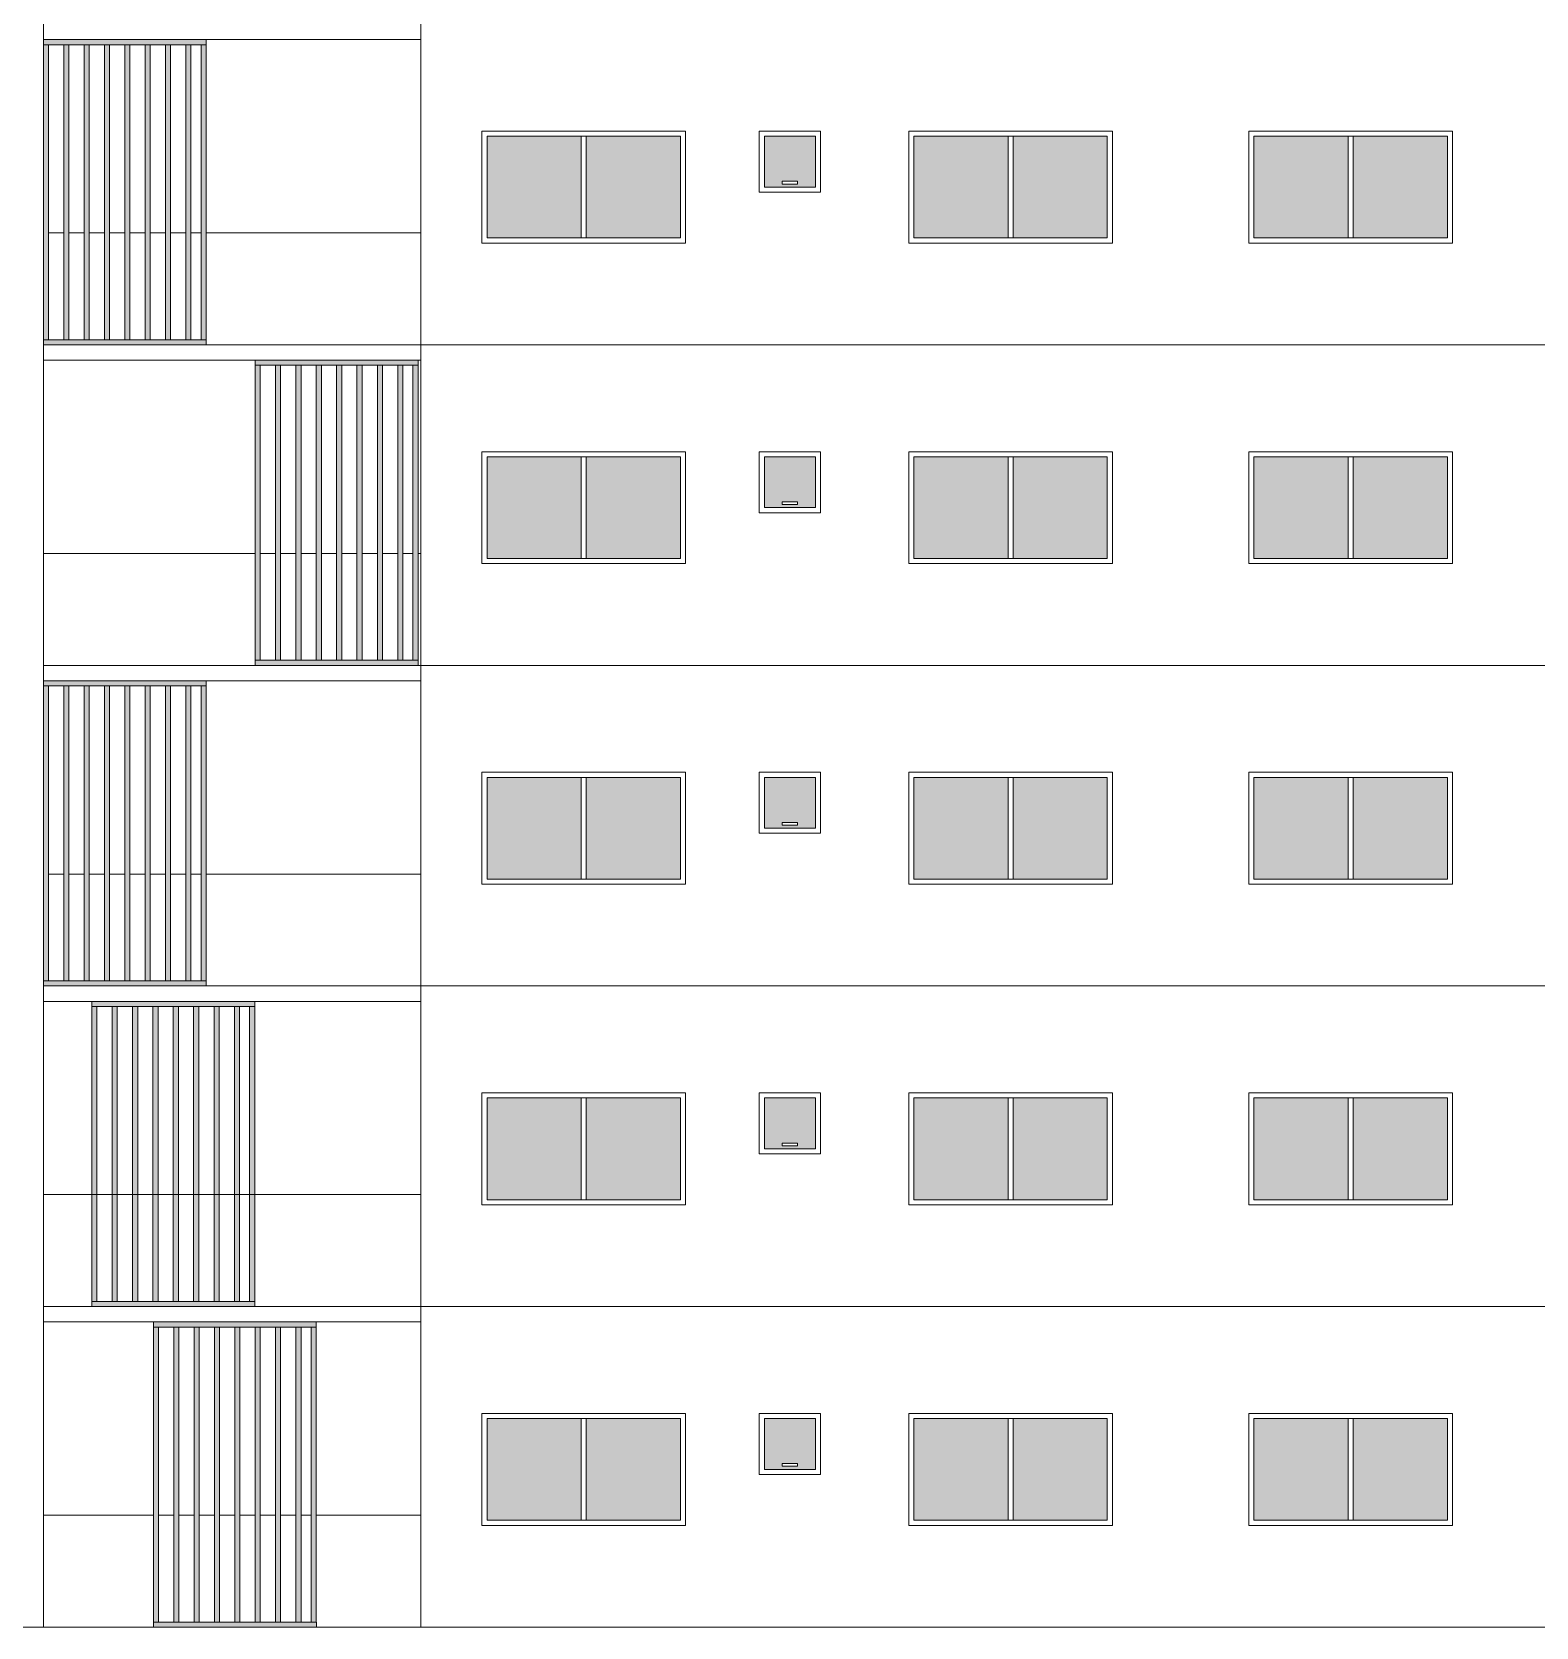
# Model space of a CAD drawing. Header units: millimetres. Extents: x 2878 to 6301, y 540 to 1980.
# Drawn here: x 2908.27 to 2923.05, y 912.47 to 928.14 of the extents above; entities that cross this region are included whole.
import ezdxf

# ---------------------------------------------------------------- set-up
doc = ezdxf.new("R2010")
doc.units = ezdxf.units.MM
doc.header["$LTSCALE"] = 4
doc.layers.add('ALVENARIA', color=4, linetype='Continuous', lineweight=20)
doc.layers.add('COTAS', color=35, linetype='Continuous', lineweight=5)

# ---------------------------------------------------------------- blocks, each defined once
blk = doc.blocks.new('brise')
h = blk.add_hatch(color=256)
h.dxf.hatch_style = 1
h.paths.add_polyline_path([(0.05, 2.949), (0, 2.949), (0, 0.05), (0.05, 0.05)])
h.paths.add_polyline_path([(0.25, 2.949), (0.2, 2.949), (0.2, 0.05), (0.25, 0.05)])
h.paths.add_polyline_path([(0.45, 2.949), (0.4, 2.949), (0.4, 0.05), (0.45, 0.05)])
h.paths.add_polyline_path([(0.65, 2.949), (0.6, 2.949), (0.6, 0.05), (0.65, 0.05)])
h.paths.add_polyline_path([(0.85, 2.949), (0.8, 2.949), (0.8, 0.05), (0.85, 0.05)])
h.paths.add_polyline_path([(1.05, 2.949), (1, 2.949), (1, 0.05), (1.05, 0.05)])
h.paths.add_polyline_path([(1.25, 2.949), (1.2, 2.949), (1.2, 0.05), (1.25, 0.05)])
h.paths.add_polyline_path([(1.45, 2.949), (1.4, 2.949), (1.4, 0.05), (1.45, 0.05)])
h.paths.add_polyline_path([(1.6, 2.949), (1.55, 2.949), (1.55, 0.05), (1.6, 0.05)])
h.paths.add_polyline_path([(1.6, 2.999), (0, 2.999), (0, 2.949), (1.6, 2.949)])
h = blk.add_hatch(color=256)
h.dxf.hatch_style = 1
h.paths.add_polyline_path([(1.601, 0.05), (0.001, 0.05), (0.001, 0), (1.601, 0)])
at = {"layer": 'COTAS', "ltscale": 0.01}
for points in [[(0, 2.999), (0, 2.949), (1.6, 2.949), (1.6, 2.999)], [(0, 0.05), (0.05, 0.05), (0.05, 2.949), (0, 2.949)], [(0.2, 0.05), (0.25, 0.05), (0.25, 2.949), (0.2, 2.949)], [(0.4, 0.05), (0.45, 0.05), (0.45, 2.949), (0.4, 2.949)], [(0.6, 0.05), (0.65, 0.05), (0.65, 2.949), (0.6, 2.949)], [(0.8, 0.05), (0.85, 0.05), (0.85, 2.949), (0.8, 2.949)], [(1, 0.05), (1.05, 0.05), (1.05, 2.949), (1, 2.949)], [(1.2, 0.05), (1.25, 0.05), (1.25, 2.949), (1.2, 2.949)], [(1.4, 0.05), (1.45, 0.05), (1.45, 2.949), (1.4, 2.949)], [(1.55, 0.05), (1.6, 0.05), (1.6, 2.949), (1.55, 2.949)], [(1.601, 0.05), (1.601, 0), (0.001, 0), (0.001, 0.05)]]:
    blk.add_lwpolyline(points, close=True, dxfattribs=at)

msp = doc.modelspace()

# ---------------------------------------------------------------- hatches: boundary and pattern name
at = {"layer": 'COTAS'}
h = msp.add_hatch(dxfattribs=at)
h.set_pattern_fill('ANSI36', color=256, scale=0.085)
h.set_pattern_definition([(45, (-397.31021, -336.93678), (0.143122832, 0.524783717), [0.6746875, -0.1349375, 0, -0.1349375])])
h.paths.add_polyline_path([(2891.163, 927.118), (2890.238, 927.118), (2890.238, 926.118), (2891.163, 926.118)])
h.paths.add_polyline_path([(2892.138, 927.118), (2891.213, 927.118), (2891.213, 926.118), (2892.138, 926.118)])
h.paths.add_polyline_path([(2893.464, 927.118), (2892.963, 927.118), (2892.963, 926.618), (2893.464, 926.618)])
h.paths.add_polyline_path([(2893.288, 926.675), (2893.288, 926.648), (2893.139, 926.648), (2893.139, 926.675)], flags=16)
h.paths.add_polyline_path([(2895.359, 927.118), (2894.434, 927.118), (2894.434, 926.118), (2895.359, 926.118)])
h.paths.add_polyline_path([(2896.334, 927.118), (2895.409, 927.118), (2895.409, 926.118), (2896.334, 926.118)])
h.paths.add_polyline_path([(2898.699, 927.118), (2897.774, 927.118), (2897.774, 926.118), (2898.699, 926.118)])
h.paths.add_polyline_path([(2899.674, 927.118), (2898.749, 927.118), (2898.749, 926.118), (2899.674, 926.118)])
h.paths.add_polyline_path([(2901.145, 927.118), (2900.644, 927.118), (2900.644, 926.618), (2901.145, 926.618)])
h.paths.add_polyline_path([(2900.969, 926.675), (2900.969, 926.648), (2900.82, 926.648), (2900.82, 926.675)], flags=16)
h.paths.add_polyline_path([(2902.894, 927.118), (2901.969, 927.118), (2901.969, 926.118), (2902.894, 926.118)])
h.paths.add_polyline_path([(2903.869, 927.118), (2902.944, 927.118), (2902.944, 926.118), (2903.869, 926.118)])
h.paths.add_polyline_path([(2913.664, 927.118), (2912.739, 927.118), (2912.739, 926.118), (2913.664, 926.118)])
h.paths.add_polyline_path([(2914.639, 927.118), (2913.714, 927.118), (2913.714, 926.118), (2914.639, 926.118)])
h.paths.add_polyline_path([(2915.965, 927.118), (2915.464, 927.118), (2915.464, 926.618), (2915.965, 926.618)])
h.paths.add_polyline_path([(2915.789, 926.675), (2915.789, 926.648), (2915.64, 926.648), (2915.64, 926.675)], flags=16)
h.paths.add_polyline_path([(2917.859, 927.118), (2916.934, 927.118), (2916.934, 926.118), (2917.859, 926.118)])
h.paths.add_polyline_path([(2918.834, 927.118), (2917.909, 927.118), (2917.909, 926.118), (2918.834, 926.118)])
h.paths.add_polyline_path([(2921.2, 927.118), (2920.275, 927.118), (2920.275, 926.118), (2921.2, 926.118)])
h.paths.add_polyline_path([(2922.175, 927.118), (2921.25, 927.118), (2921.25, 926.118), (2922.175, 926.118)])
h.paths.add_polyline_path([(2923.645, 927.118), (2923.145, 927.118), (2923.145, 926.618), (2923.645, 926.618)])
h.paths.add_polyline_path([(2923.47, 926.675), (2923.47, 926.648), (2923.32, 926.648), (2923.32, 926.675)], flags=16)
h.paths.add_polyline_path([(2925.395, 927.118), (2924.47, 927.118), (2924.47, 926.118), (2925.395, 926.118)])
h.paths.add_polyline_path([(2926.37, 927.118), (2925.445, 927.118), (2925.445, 926.118), (2926.37, 926.118)])
h = msp.add_hatch(dxfattribs=at)
h.set_pattern_fill('ANSI36', color=256, scale=0.085)
h.set_pattern_definition([(45, (-397.31023, -340.08678), (0.143122832, 0.524783717), [0.6746875, -0.1349375, 0, -0.1349375])])
h.paths.add_polyline_path([(2891.163, 923.968), (2890.238, 923.968), (2890.238, 922.968), (2891.163, 922.968)])
h.paths.add_polyline_path([(2892.138, 923.968), (2891.213, 923.968), (2891.213, 922.968), (2892.138, 922.968)])
h.paths.add_polyline_path([(2893.464, 923.968), (2892.963, 923.968), (2892.963, 923.468), (2893.464, 923.468)])
h.paths.add_polyline_path([(2893.288, 923.525), (2893.288, 923.498), (2893.139, 923.498), (2893.139, 923.525)], flags=16)
h.paths.add_polyline_path([(2895.359, 923.968), (2894.434, 923.968), (2894.434, 922.968), (2895.359, 922.968)])
h.paths.add_polyline_path([(2896.334, 923.968), (2895.409, 923.968), (2895.409, 922.968), (2896.334, 922.968)])
h.paths.add_polyline_path([(2898.699, 923.968), (2897.774, 923.968), (2897.774, 922.968), (2898.699, 922.968)])
h.paths.add_polyline_path([(2899.674, 923.968), (2898.749, 923.968), (2898.749, 922.968), (2899.674, 922.968)])
h.paths.add_polyline_path([(2901.145, 923.968), (2900.644, 923.968), (2900.644, 923.468), (2901.145, 923.468)])
h.paths.add_polyline_path([(2900.969, 923.525), (2900.969, 923.498), (2900.82, 923.498), (2900.82, 923.525)], flags=16)
h.paths.add_polyline_path([(2902.894, 923.968), (2901.969, 923.968), (2901.969, 922.968), (2902.894, 922.968)])
h.paths.add_polyline_path([(2903.869, 923.968), (2902.944, 923.968), (2902.944, 922.968), (2903.869, 922.968)])
h.paths.add_polyline_path([(2913.664, 923.968), (2912.739, 923.968), (2912.739, 922.968), (2913.664, 922.968)])
h.paths.add_polyline_path([(2914.639, 923.968), (2913.714, 923.968), (2913.714, 922.968), (2914.639, 922.968)])
h.paths.add_polyline_path([(2915.965, 923.968), (2915.464, 923.968), (2915.464, 923.468), (2915.965, 923.468)])
h.paths.add_polyline_path([(2915.789, 923.525), (2915.789, 923.498), (2915.64, 923.498), (2915.64, 923.525)], flags=16)
h.paths.add_polyline_path([(2917.859, 923.968), (2916.934, 923.968), (2916.934, 922.968), (2917.859, 922.968)])
h.paths.add_polyline_path([(2918.834, 923.968), (2917.909, 923.968), (2917.909, 922.968), (2918.834, 922.968)])
h.paths.add_polyline_path([(2921.2, 923.968), (2920.275, 923.968), (2920.275, 922.968), (2921.2, 922.968)])
h.paths.add_polyline_path([(2922.175, 923.968), (2921.25, 923.968), (2921.25, 922.968), (2922.175, 922.968)])
h.paths.add_polyline_path([(2923.645, 923.968), (2923.145, 923.968), (2923.145, 923.468), (2923.645, 923.468)])
h.paths.add_polyline_path([(2923.47, 923.525), (2923.47, 923.498), (2923.32, 923.498), (2923.32, 923.525)], flags=16)
h.paths.add_polyline_path([(2925.395, 923.968), (2924.47, 923.968), (2924.47, 922.968), (2925.395, 922.968)])
h.paths.add_polyline_path([(2926.37, 923.968), (2925.445, 923.968), (2925.445, 922.968), (2926.37, 922.968)])
h = msp.add_hatch(dxfattribs=at)
h.set_pattern_fill('ANSI36', color=256, scale=0.085)
h.set_pattern_definition([(45, (-397.31021, -343.23678), (0.143122832, 0.524783717), [0.6746875, -0.1349375, 0, -0.1349375])])
h.paths.add_polyline_path([(2891.163, 920.818), (2890.238, 920.818), (2890.238, 919.818), (2891.163, 919.818)])
h.paths.add_polyline_path([(2892.138, 920.818), (2891.213, 920.818), (2891.213, 919.818), (2892.138, 919.818)])
h.paths.add_polyline_path([(2893.464, 920.818), (2892.963, 920.818), (2892.963, 920.318), (2893.464, 920.318)])
h.paths.add_polyline_path([(2893.288, 920.375), (2893.288, 920.348), (2893.139, 920.348), (2893.139, 920.375)], flags=16)
h.paths.add_polyline_path([(2895.359, 920.818), (2894.434, 920.818), (2894.434, 919.818), (2895.359, 919.818)])
h.paths.add_polyline_path([(2896.334, 920.818), (2895.409, 920.818), (2895.409, 919.818), (2896.334, 919.818)])
h.paths.add_polyline_path([(2898.699, 920.818), (2897.774, 920.818), (2897.774, 919.818), (2898.699, 919.818)])
h.paths.add_polyline_path([(2899.674, 920.818), (2898.749, 920.818), (2898.749, 919.818), (2899.674, 919.818)])
h.paths.add_polyline_path([(2901.145, 920.818), (2900.644, 920.818), (2900.644, 920.318), (2901.145, 920.318)])
h.paths.add_polyline_path([(2900.969, 920.375), (2900.969, 920.348), (2900.82, 920.348), (2900.82, 920.375)], flags=16)
h.paths.add_polyline_path([(2902.894, 920.818), (2901.969, 920.818), (2901.969, 919.818), (2902.894, 919.818)])
h.paths.add_polyline_path([(2903.869, 920.818), (2902.944, 920.818), (2902.944, 919.818), (2903.869, 919.818)])
h.paths.add_polyline_path([(2913.664, 920.818), (2912.739, 920.818), (2912.739, 919.818), (2913.664, 919.818)])
h.paths.add_polyline_path([(2914.639, 920.818), (2913.714, 920.818), (2913.714, 919.818), (2914.639, 919.818)])
h.paths.add_polyline_path([(2915.965, 920.818), (2915.464, 920.818), (2915.464, 920.318), (2915.965, 920.318)])
h.paths.add_polyline_path([(2915.789, 920.375), (2915.789, 920.348), (2915.64, 920.348), (2915.64, 920.375)], flags=16)
h.paths.add_polyline_path([(2917.859, 920.818), (2916.934, 920.818), (2916.934, 919.818), (2917.859, 919.818)])
h.paths.add_polyline_path([(2918.834, 920.818), (2917.909, 920.818), (2917.909, 919.818), (2918.834, 919.818)])
h.paths.add_polyline_path([(2921.2, 920.818), (2920.275, 920.818), (2920.275, 919.818), (2921.2, 919.818)])
h.paths.add_polyline_path([(2922.175, 920.818), (2921.25, 920.818), (2921.25, 919.818), (2922.175, 919.818)])
h.paths.add_polyline_path([(2923.645, 920.818), (2923.145, 920.818), (2923.145, 920.318), (2923.645, 920.318)])
h.paths.add_polyline_path([(2923.47, 920.375), (2923.47, 920.348), (2923.32, 920.348), (2923.32, 920.375)], flags=16)
h.paths.add_polyline_path([(2925.395, 920.818), (2924.47, 920.818), (2924.47, 919.818), (2925.395, 919.818)])
h.paths.add_polyline_path([(2926.37, 920.818), (2925.445, 920.818), (2925.445, 919.818), (2926.37, 919.818)])
h = msp.add_hatch(dxfattribs=at)
h.set_pattern_fill('ANSI36', color=256, scale=0.085)
h.set_pattern_definition([(45, (-397.31021, -346.38678), (0.143122832, 0.524783717), [0.6746875, -0.1349375, 0, -0.1349375])])
h.paths.add_polyline_path([(2891.163, 917.668), (2890.238, 917.668), (2890.238, 916.668), (2891.163, 916.668)])
h.paths.add_polyline_path([(2892.138, 917.668), (2891.213, 917.668), (2891.213, 916.668), (2892.138, 916.668)])
h.paths.add_polyline_path([(2893.464, 917.668), (2892.963, 917.668), (2892.963, 917.168), (2893.464, 917.168)])
h.paths.add_polyline_path([(2893.288, 917.225), (2893.288, 917.198), (2893.139, 917.198), (2893.139, 917.225)], flags=16)
h.paths.add_polyline_path([(2895.359, 917.668), (2894.434, 917.668), (2894.434, 916.668), (2895.359, 916.668)])
h.paths.add_polyline_path([(2896.334, 917.668), (2895.409, 917.668), (2895.409, 916.668), (2896.334, 916.668)])
h.paths.add_polyline_path([(2898.699, 917.668), (2897.774, 917.668), (2897.774, 916.668), (2898.699, 916.668)])
h.paths.add_polyline_path([(2899.674, 917.668), (2898.749, 917.668), (2898.749, 916.668), (2899.674, 916.668)])
h.paths.add_polyline_path([(2901.145, 917.668), (2900.644, 917.668), (2900.644, 917.168), (2901.145, 917.168)])
h.paths.add_polyline_path([(2900.969, 917.225), (2900.969, 917.198), (2900.82, 917.198), (2900.82, 917.225)], flags=16)
h.paths.add_polyline_path([(2902.894, 917.668), (2901.969, 917.668), (2901.969, 916.668), (2902.894, 916.668)])
h.paths.add_polyline_path([(2903.869, 917.668), (2902.944, 917.668), (2902.944, 916.668), (2903.869, 916.668)])
h.paths.add_polyline_path([(2913.664, 917.668), (2912.739, 917.668), (2912.739, 916.668), (2913.664, 916.668)])
h.paths.add_polyline_path([(2914.639, 917.668), (2913.714, 917.668), (2913.714, 916.668), (2914.639, 916.668)])
h.paths.add_polyline_path([(2915.965, 917.668), (2915.464, 917.668), (2915.464, 917.168), (2915.965, 917.168)])
h.paths.add_polyline_path([(2915.789, 917.225), (2915.789, 917.198), (2915.64, 917.198), (2915.64, 917.225)], flags=16)
h.paths.add_polyline_path([(2917.859, 917.668), (2916.934, 917.668), (2916.934, 916.668), (2917.859, 916.668)])
h.paths.add_polyline_path([(2918.834, 917.668), (2917.909, 917.668), (2917.909, 916.668), (2918.834, 916.668)])
h.paths.add_polyline_path([(2921.2, 917.668), (2920.275, 917.668), (2920.275, 916.668), (2921.2, 916.668)])
h.paths.add_polyline_path([(2922.175, 917.668), (2921.25, 917.668), (2921.25, 916.668), (2922.175, 916.668)])
h.paths.add_polyline_path([(2923.645, 917.668), (2923.145, 917.668), (2923.145, 917.168), (2923.645, 917.168)])
h.paths.add_polyline_path([(2923.47, 917.225), (2923.47, 917.198), (2923.32, 917.198), (2923.32, 917.225)], flags=16)
h.paths.add_polyline_path([(2925.395, 917.668), (2924.47, 917.668), (2924.47, 916.668), (2925.395, 916.668)])
h.paths.add_polyline_path([(2926.37, 917.668), (2925.445, 917.668), (2925.445, 916.668), (2926.37, 916.668)])
h = msp.add_hatch(dxfattribs=at)
h.set_pattern_fill('ANSI36', color=256, scale=0.085)
h.set_pattern_definition([(45, (-397.31021, -349.53678), (0.143122832, 0.524783717), [0.6746875, -0.1349375, 0, -0.1349375])])
h.paths.add_polyline_path([(2891.163, 914.518), (2890.238, 914.518), (2890.238, 913.518), (2891.163, 913.518)])
h.paths.add_polyline_path([(2892.138, 914.518), (2891.213, 914.518), (2891.213, 913.518), (2892.138, 913.518)])
h.paths.add_polyline_path([(2893.464, 914.518), (2892.963, 914.518), (2892.963, 914.018), (2893.464, 914.018)])
h.paths.add_polyline_path([(2893.288, 914.075), (2893.288, 914.048), (2893.139, 914.048), (2893.139, 914.075)], flags=16)
h.paths.add_polyline_path([(2895.359, 914.518), (2894.434, 914.518), (2894.434, 913.518), (2895.359, 913.518)])
h.paths.add_polyline_path([(2896.334, 914.518), (2895.409, 914.518), (2895.409, 913.518), (2896.334, 913.518)])
h.paths.add_polyline_path([(2898.699, 914.518), (2897.774, 914.518), (2897.774, 913.518), (2898.699, 913.518)])
h.paths.add_polyline_path([(2899.674, 914.518), (2898.749, 914.518), (2898.749, 913.518), (2899.674, 913.518)])
h.paths.add_polyline_path([(2901.145, 914.518), (2900.644, 914.518), (2900.644, 914.018), (2901.145, 914.018)])
h.paths.add_polyline_path([(2900.969, 914.075), (2900.969, 914.048), (2900.82, 914.048), (2900.82, 914.075)], flags=16)
h.paths.add_polyline_path([(2902.894, 914.518), (2901.969, 914.518), (2901.969, 913.518), (2902.894, 913.518)])
h.paths.add_polyline_path([(2903.869, 914.518), (2902.944, 914.518), (2902.944, 913.518), (2903.869, 913.518)])
h.paths.add_polyline_path([(2913.664, 914.518), (2912.739, 914.518), (2912.739, 913.518), (2913.664, 913.518)])
h.paths.add_polyline_path([(2914.639, 914.518), (2913.714, 914.518), (2913.714, 913.518), (2914.639, 913.518)])
h.paths.add_polyline_path([(2915.965, 914.518), (2915.464, 914.518), (2915.464, 914.018), (2915.965, 914.018)])
h.paths.add_polyline_path([(2915.789, 914.075), (2915.789, 914.048), (2915.64, 914.048), (2915.64, 914.075)], flags=16)
h.paths.add_polyline_path([(2917.859, 914.518), (2916.934, 914.518), (2916.934, 913.518), (2917.859, 913.518)])
h.paths.add_polyline_path([(2918.834, 914.518), (2917.909, 914.518), (2917.909, 913.518), (2918.834, 913.518)])
h.paths.add_polyline_path([(2921.2, 914.518), (2920.275, 914.518), (2920.275, 913.518), (2921.2, 913.518)])
h.paths.add_polyline_path([(2922.175, 914.518), (2921.25, 914.518), (2921.25, 913.518), (2922.175, 913.518)])
h.paths.add_polyline_path([(2923.645, 914.518), (2923.145, 914.518), (2923.145, 914.018), (2923.645, 914.018)])
h.paths.add_polyline_path([(2923.47, 914.075), (2923.47, 914.048), (2923.32, 914.048), (2923.32, 914.075)], flags=16)
h.paths.add_polyline_path([(2925.395, 914.518), (2924.47, 914.518), (2924.47, 913.518), (2925.395, 913.518)])
h.paths.add_polyline_path([(2926.37, 914.518), (2925.445, 914.518), (2925.445, 913.518), (2926.37, 913.518)])

# ---------------------------------------------------------------- linework, layer by layer
at = {"layer": 'ALVENARIA', "color": 5}
for p, q in [((2908.379, 928.218), (2908.379, 925.068)), ((2912.089, 928.218), (2912.089, 925.068)), ((2912.089, 928.067), (2908.379, 928.067)), ((2912.689, 927.168), (2912.689, 926.068)), ((2912.689, 927.168), (2914.689, 927.168)), ((2914.689, 927.168), (2914.689, 926.068)), ((2915.414, 927.168), (2915.414, 926.568)), ((2915.414, 927.168), (2916.015, 927.168)), ((2916.015, 927.168), (2916.015, 926.568)), ((2916.884, 927.168), (2916.884, 926.068)), ((2916.884, 927.168), (2918.884, 927.168)), ((2918.884, 927.168), (2918.884, 926.068)), ((2920.225, 927.168), (2920.225, 926.068)), ((2920.225, 927.168), (2922.225, 927.168)), ((2922.225, 927.168), (2922.225, 926.068)), ((2915.414, 926.568), (2916.015, 926.568)), ((2908.429, 926.168), (2908.579, 926.168)), ((2908.629, 926.168), (2908.779, 926.168)), ((2908.829, 926.168), (2908.979, 926.168)), ((2909.029, 926.168), (2909.179, 926.168)), ((2909.229, 926.168), (2909.379, 926.168)), ((2909.429, 926.168), (2909.579, 926.168)), ((2909.629, 926.168), (2909.779, 926.168)), ((2909.829, 926.168), (2909.929, 926.168)), ((2909.979, 926.168), (2912.089, 926.168)), ((2912.689, 926.068), (2914.689, 926.068)), ((2916.884, 926.068), (2918.884, 926.068)), ((2920.225, 926.068), (2922.225, 926.068)), ((2908.379, 925.068), (2908.379, 921.918)), ((2908.379, 925.068), (2930.98, 925.068)), ((2912.089, 925.068), (2912.089, 921.918)), ((2912.089, 924.917), (2908.379, 924.917)), ((2912.689, 924.018), (2912.689, 922.918)), ((2912.689, 924.018), (2914.689, 924.018)), ((2914.689, 924.018), (2914.689, 922.918)), ((2915.414, 924.018), (2915.414, 923.418)), ((2915.414, 924.018), (2916.015, 924.018)), ((2916.015, 924.018), (2916.015, 923.418)), ((2916.884, 924.018), (2916.884, 922.918)), ((2916.884, 924.018), (2918.884, 924.018)), ((2918.884, 924.018), (2918.884, 922.918)), ((2920.225, 924.018), (2920.225, 922.918)), ((2920.225, 924.018), (2922.225, 924.018)), ((2922.225, 924.018), (2922.225, 922.918)), ((2915.414, 923.418), (2916.015, 923.418)), ((2908.379, 923.018), (2910.461, 923.018)), ((2910.511, 923.018), (2910.661, 923.018)), ((2910.711, 923.018), (2910.861, 923.018)), ((2910.911, 923.018), (2911.061, 923.018)), ((2911.111, 923.018), (2911.261, 923.018)), ((2911.311, 923.018), (2911.461, 923.018)), ((2911.511, 923.018), (2911.661, 923.018)), ((2911.711, 923.018), (2911.861, 923.018)), ((2911.911, 923.018), (2912.011, 923.018)), ((2912.061, 923.018), (2912.089, 923.018)), ((2912.689, 922.918), (2914.689, 922.918)), ((2916.884, 922.918), (2918.884, 922.918)), ((2920.225, 922.918), (2922.225, 922.918)), ((2908.379, 921.918), (2908.379, 918.768)), ((2908.379, 921.918), (2930.98, 921.918)), ((2912.089, 921.918), (2912.089, 918.768)), ((2912.089, 921.767), (2908.379, 921.767)), ((2912.689, 920.868), (2912.689, 919.768)), ((2912.689, 920.868), (2914.689, 920.868)), ((2914.689, 920.868), (2914.689, 919.768)), ((2915.414, 920.868), (2915.414, 920.268)), ((2915.414, 920.868), (2916.015, 920.868)), ((2916.015, 920.868), (2916.015, 920.268)), ((2916.884, 920.868), (2916.884, 919.768)), ((2916.884, 920.868), (2918.884, 920.868)), ((2918.884, 920.868), (2918.884, 919.768)), ((2920.225, 920.868), (2920.225, 919.768)), ((2920.225, 920.868), (2922.225, 920.868)), ((2922.225, 920.868), (2922.225, 919.768)), ((2915.414, 920.268), (2916.015, 920.268)), ((2908.429, 919.868), (2908.579, 919.868)), ((2908.629, 919.868), (2908.779, 919.868)), ((2908.829, 919.868), (2908.979, 919.868)), ((2909.029, 919.868), (2909.179, 919.868)), ((2909.229, 919.868), (2909.379, 919.868)), ((2909.429, 919.868), (2909.579, 919.868)), ((2909.629, 919.868), (2909.779, 919.868)), ((2909.829, 919.868), (2909.929, 919.868)), ((2909.979, 919.868), (2912.089, 919.868)), ((2912.689, 919.768), (2914.689, 919.768)), ((2916.884, 919.768), (2918.884, 919.768)), ((2920.225, 919.768), (2922.225, 919.768)), ((2908.379, 918.768), (2908.379, 915.618)), ((2908.379, 918.768), (2930.98, 918.768)), ((2912.089, 918.768), (2912.089, 915.618)), ((2912.089, 918.617), (2908.379, 918.617)), ((2912.689, 917.718), (2912.689, 916.618)), ((2912.689, 917.718), (2914.689, 917.718)), ((2914.689, 917.718), (2914.689, 916.618)), ((2915.414, 917.718), (2915.414, 917.118)), ((2915.414, 917.718), (2916.015, 917.718)), ((2916.015, 917.718), (2916.015, 917.118)), ((2916.884, 917.718), (2916.884, 916.618)), ((2916.884, 917.718), (2918.884, 917.718)), ((2918.884, 917.718), (2918.884, 916.618)), ((2920.225, 917.718), (2920.225, 916.618)), ((2920.225, 917.718), (2922.225, 917.718)), ((2922.225, 917.718), (2922.225, 916.618)), ((2915.414, 917.118), (2916.015, 917.118)), ((2908.379, 916.718), (2912.089, 916.718)), ((2912.689, 916.618), (2914.689, 916.618)), ((2916.884, 916.618), (2918.884, 916.618)), ((2920.225, 916.618), (2922.225, 916.618)), ((2908.379, 915.618), (2908.379, 912.468)), ((2908.379, 915.618), (2930.98, 915.618)), ((2912.089, 915.618), (2912.089, 912.468)), ((2912.089, 915.467), (2908.379, 915.467)), ((2912.689, 914.568), (2912.689, 913.468)), ((2912.689, 914.568), (2914.689, 914.568)), ((2914.689, 914.568), (2914.689, 913.468)), ((2915.414, 914.568), (2915.414, 913.968)), ((2915.414, 914.568), (2916.015, 914.568)), ((2916.015, 914.568), (2916.015, 913.968)), ((2916.884, 914.568), (2916.884, 913.468)), ((2916.884, 914.568), (2918.884, 914.568)), ((2918.884, 914.568), (2918.884, 913.468)), ((2920.225, 914.568), (2920.225, 913.468)), ((2920.225, 914.568), (2922.225, 914.568)), ((2922.225, 914.568), (2922.225, 913.468)), ((2915.414, 913.968), (2916.015, 913.968)), ((2908.379, 913.568), (2909.461, 913.568)), ((2909.511, 913.568), (2909.661, 913.568)), ((2909.711, 913.568), (2909.861, 913.568)), ((2909.911, 913.568), (2910.061, 913.568)), ((2910.111, 913.568), (2910.261, 913.568)), ((2910.311, 913.568), (2910.461, 913.568)), ((2910.511, 913.568), (2910.661, 913.568)), ((2910.711, 913.568), (2910.861, 913.568)), ((2910.911, 913.568), (2911.011, 913.568)), ((2911.061, 913.568), (2912.089, 913.568)), ((2912.689, 913.468), (2914.689, 913.468)), ((2916.884, 913.468), (2918.884, 913.468)), ((2920.225, 913.468), (2922.225, 913.468)), ((2885.628, 912.468), (2930.98, 912.468)), ((2885.628, 912.468), (2930.98, 912.468))]:
    msp.add_line(p, q, dxfattribs=at)
at = {"layer": 'COTAS', "ltscale": 0.01}
for p, q in [((2912.739, 927.118), (2912.739, 926.118)), ((2912.739, 927.118), (2914.639, 927.118)), ((2913.664, 927.118), (2913.664, 926.118)), ((2913.714, 927.118), (2913.714, 926.118)), ((2914.639, 927.118), (2914.639, 926.118)), ((2915.464, 927.118), (2915.464, 926.618)), ((2915.464, 927.118), (2915.965, 927.118)), ((2915.965, 927.118), (2915.965, 926.618)), ((2916.934, 927.118), (2916.934, 926.118)), ((2916.934, 927.118), (2918.834, 927.118)), ((2917.859, 927.118), (2917.859, 926.118)), ((2917.909, 927.118), (2917.909, 926.118)), ((2918.834, 927.118), (2918.834, 926.118)), ((2920.275, 927.118), (2920.275, 926.118)), ((2920.275, 927.118), (2922.175, 927.118)), ((2921.2, 927.118), (2921.2, 926.118)), ((2921.25, 927.118), (2921.25, 926.118)), ((2922.175, 927.118), (2922.175, 926.118)), ((2915.464, 926.618), (2915.965, 926.618)), ((2912.739, 926.118), (2914.639, 926.118)), ((2916.934, 926.118), (2918.834, 926.118)), ((2920.275, 926.118), (2922.175, 926.118)), ((2912.739, 923.968), (2912.739, 922.968)), ((2912.739, 923.968), (2914.639, 923.968)), ((2913.664, 923.968), (2913.664, 922.968)), ((2913.714, 923.968), (2913.714, 922.968)), ((2914.639, 923.968), (2914.639, 922.968)), ((2915.464, 923.968), (2915.464, 923.468)), ((2915.464, 923.968), (2915.965, 923.968)), ((2915.965, 923.968), (2915.965, 923.468)), ((2916.934, 923.968), (2916.934, 922.968)), ((2916.934, 923.968), (2918.834, 923.968)), ((2917.859, 923.968), (2917.859, 922.968)), ((2917.909, 923.968), (2917.909, 922.968)), ((2918.834, 923.968), (2918.834, 922.968)), ((2920.275, 923.968), (2920.275, 922.968)), ((2920.275, 923.968), (2922.175, 923.968)), ((2921.2, 923.968), (2921.2, 922.968)), ((2921.25, 923.968), (2921.25, 922.968)), ((2922.175, 923.968), (2922.175, 922.968)), ((2915.464, 923.468), (2915.965, 923.468)), ((2912.739, 922.968), (2914.639, 922.968)), ((2916.934, 922.968), (2918.834, 922.968)), ((2920.275, 922.968), (2922.175, 922.968)), ((2912.739, 920.818), (2912.739, 919.818)), ((2912.739, 920.818), (2914.639, 920.818)), ((2913.664, 920.818), (2913.664, 919.818)), ((2913.714, 920.818), (2913.714, 919.818)), ((2914.639, 920.818), (2914.639, 919.818)), ((2915.464, 920.818), (2915.464, 920.318)), ((2915.464, 920.818), (2915.965, 920.818)), ((2915.965, 920.818), (2915.965, 920.318)), ((2916.934, 920.818), (2916.934, 919.818)), ((2916.934, 920.818), (2918.834, 920.818)), ((2917.859, 920.818), (2917.859, 919.818)), ((2917.909, 920.818), (2917.909, 919.818)), ((2918.834, 920.818), (2918.834, 919.818)), ((2920.275, 920.818), (2920.275, 919.818)), ((2920.275, 920.818), (2922.175, 920.818)), ((2921.2, 920.818), (2921.2, 919.818)), ((2921.25, 920.818), (2921.25, 919.818)), ((2922.175, 920.818), (2922.175, 919.818)), ((2915.464, 920.318), (2915.965, 920.318)), ((2912.739, 919.818), (2914.639, 919.818)), ((2916.934, 919.818), (2918.834, 919.818)), ((2920.275, 919.818), (2922.175, 919.818)), ((2912.739, 917.668), (2912.739, 916.668)), ((2912.739, 917.668), (2914.639, 917.668)), ((2913.664, 917.668), (2913.664, 916.668)), ((2913.714, 917.668), (2913.714, 916.668)), ((2914.639, 917.668), (2914.639, 916.668)), ((2915.464, 917.668), (2915.464, 917.168)), ((2915.464, 917.668), (2915.965, 917.668)), ((2915.965, 917.668), (2915.965, 917.168)), ((2916.934, 917.668), (2916.934, 916.668)), ((2916.934, 917.668), (2918.834, 917.668)), ((2917.859, 917.668), (2917.859, 916.668)), ((2917.909, 917.668), (2917.909, 916.668)), ((2918.834, 917.668), (2918.834, 916.668)), ((2920.275, 917.668), (2920.275, 916.668)), ((2920.275, 917.668), (2922.175, 917.668)), ((2921.2, 917.668), (2921.2, 916.668)), ((2921.25, 917.668), (2921.25, 916.668)), ((2922.175, 917.668), (2922.175, 916.668)), ((2915.464, 917.168), (2915.965, 917.168)), ((2912.739, 916.668), (2914.639, 916.668)), ((2916.934, 916.668), (2918.834, 916.668)), ((2920.275, 916.668), (2922.175, 916.668)), ((2912.739, 914.518), (2912.739, 913.518)), ((2912.739, 914.518), (2914.639, 914.518)), ((2913.664, 914.518), (2913.664, 913.518)), ((2913.714, 914.518), (2913.714, 913.518)), ((2914.639, 914.518), (2914.639, 913.518)), ((2915.464, 914.518), (2915.464, 914.018)), ((2915.464, 914.518), (2915.965, 914.518)), ((2915.965, 914.518), (2915.965, 914.018)), ((2916.934, 914.518), (2916.934, 913.518)), ((2916.934, 914.518), (2918.834, 914.518)), ((2917.859, 914.518), (2917.859, 913.518)), ((2917.909, 914.518), (2917.909, 913.518)), ((2918.834, 914.518), (2918.834, 913.518)), ((2920.275, 914.518), (2920.275, 913.518)), ((2920.275, 914.518), (2922.175, 914.518)), ((2921.2, 914.518), (2921.2, 913.518)), ((2921.25, 914.518), (2921.25, 913.518)), ((2922.175, 914.518), (2922.175, 913.518)), ((2915.464, 914.018), (2915.965, 914.018)), ((2912.739, 913.518), (2914.639, 913.518)), ((2916.934, 913.518), (2918.834, 913.518)), ((2920.275, 913.518), (2922.175, 913.518))]:
    msp.add_line(p, q, dxfattribs=at)
for points in [[(2915.64, 926.648), (2915.789, 926.648), (2915.789, 926.675), (2915.64, 926.675)], [(2915.64, 923.498), (2915.789, 923.498), (2915.789, 923.525), (2915.64, 923.525)], [(2915.64, 920.348), (2915.789, 920.348), (2915.789, 920.375), (2915.64, 920.375)], [(2915.64, 917.198), (2915.789, 917.198), (2915.789, 917.225), (2915.64, 917.225)], [(2915.64, 914.048), (2915.789, 914.048), (2915.789, 914.075), (2915.64, 914.075)]]:
    msp.add_lwpolyline(points, close=True, dxfattribs=at)

# ---------------------------------------------------------------- block references
at = {"layer": 'ALVENARIA', "color": 5}
for p in [(2908.379, 925.068), (2910.461, 921.918), (2908.379, 918.768), (2908.856, 915.618), (2909.461, 912.468)]:
    msp.add_blockref('brise', p, dxfattribs=at)

doc.saveas('drawing.dxf')
